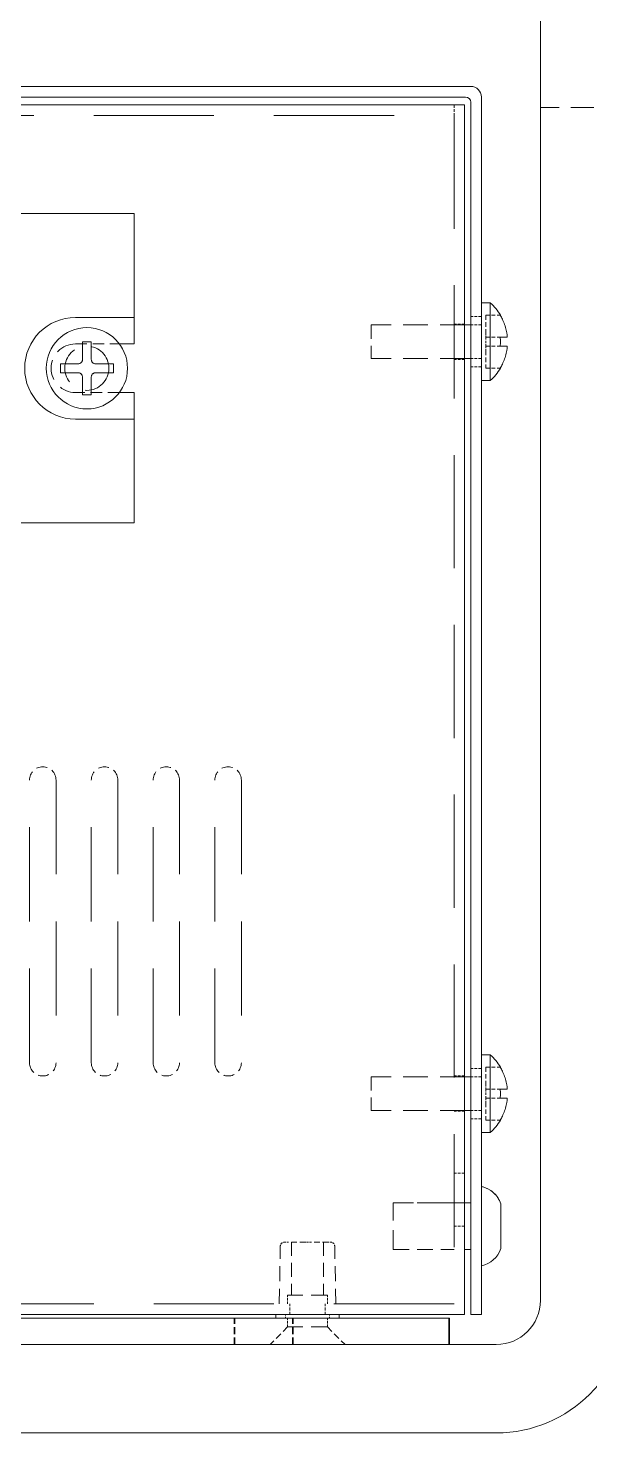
# Model space of a CAD drawing. Header units: millimetres. Extents: x 36 to 2484, y 36 to 1746.
# Drawn here: x 1291.1 to 1354.8, y 467.4 to 626.4 of the extents above; entities that cross this region are included whole.
import ezdxf

# ---------------------------------------------------------------- set-up
doc = ezdxf.new("R2010")
doc.units = ezdxf.units.MM
doc.header["$LTSCALE"] = 6
doc.linetypes.add('HIDDEN', pattern=[9.525, 6.35, -3.175])
doc.layers.add('가는파선_A3', color=7, linetype='HIDDEN', lineweight=13, true_color=0x008000)
doc.layers.add('굵은실선_A3', color=7, linetype='Continuous', lineweight=18)

msp = doc.modelspace()

# ---------------------------------------------------------------- linework, layer by layer
at = {"layer": '가는파선_A3', "ltscale": 0.008167}
for p, q in [((1339.38, 617.729), (1339.38, 616.529)), ((1342.48, 593.779), (1341.28, 593.779)), ((1340.58, 592.929), (1339.38, 592.929)), ((1342.48, 592.829), (1341.28, 592.829)), ((1340.58, 588.929), (1339.38, 588.929)), ((1342.48, 589.029), (1341.28, 589.029)), ((1342.48, 588.079), (1341.28, 588.079)), ((1340.58, 507.829), (1339.38, 507.829)), ((1342.48, 508.679), (1341.28, 508.679)), ((1342.48, 507.729), (1341.28, 507.729)), ((1340.58, 503.829), (1339.38, 503.829)), ((1342.48, 503.929), (1341.28, 503.929)), ((1342.48, 502.979), (1341.28, 502.979)), ((1340.58, 496.829), (1339.38, 496.829)), ((1340.58, 493.479), (1339.38, 493.479)), ((1340.58, 490.827), (1339.38, 490.827)), ((1320.78, 480.829), (1320.78, 482.029)), ((1324.78, 480.829), (1324.78, 482.029))]:
    msp.add_line(p, q, dxfattribs=at)
at = {"layer": '가는파선_A3', "ltscale": 0.068789}
msp.add_line((1359.168, 617.429), (1349.168, 617.429), dxfattribs=at)
at = {"layer": '가는파선_A3', "ltscale": 0.356955}
for p, q in [((1176.18, 616.529), (1339.38, 616.529)), ((1339.38, 482.029), (1176.18, 482.029))]:
    msp.add_line(p, q, dxfattribs=at)
at = {"layer": '가는파선_A3', "ltscale": 0.336208}
msp.add_line((1339.38, 616.529), (1339.38, 482.029), dxfattribs=at)
at = {"layer": '가는파선_A3', "ltscale": 0.013678}
for p, q in [((1342.98, 593.929), (1342.98, 591.929)), ((1342.98, 589.929), (1342.98, 587.929)), ((1342.98, 508.829), (1342.98, 506.829)), ((1342.98, 504.829), (1342.98, 502.829))]:
    msp.add_line(p, q, dxfattribs=at)
at = {"layer": '가는파선_A3', "ltscale": 0.011157}
for p, q in [((1342.98, 593.929), (1344.614, 593.929)), ((1342.98, 591.429), (1344.614, 591.429)), ((1342.98, 590.429), (1344.614, 590.429)), ((1342.98, 587.929), (1344.614, 587.929)), ((1342.98, 508.829), (1344.614, 508.829)), ((1342.98, 506.329), (1344.614, 506.329)), ((1342.98, 505.329), (1344.614, 505.329)), ((1342.98, 502.829), (1344.614, 502.829))]:
    msp.add_line(p, q, dxfattribs=at)
at = {"layer": '가는파선_A3', "ltscale": 0.04102}
for p, q in [((1329.98, 592.829), (1329.98, 589.029)), ((1329.98, 507.729), (1329.98, 503.929))]:
    msp.add_line(p, q, dxfattribs=at)
at = {"layer": '가는파선_A3', "ltscale": 0.072922}
for p, q in [((1340.58, 592.829), (1329.98, 592.829)), ((1340.58, 589.029), (1329.98, 589.029)), ((1340.58, 507.729), (1329.98, 507.729)), ((1340.58, 503.929), (1329.98, 503.929))]:
    msp.add_line(p, q, dxfattribs=at)
at = {"layer": '가는파선_A3', "ltscale": 0.005311}
for p, q in [((1342.98, 591.929), (1342.98, 591.429)), ((1342.98, 590.429), (1342.98, 589.929)), ((1342.98, 506.829), (1342.98, 506.329)), ((1342.98, 505.329), (1342.98, 504.829))]:
    msp.add_line(p, q, dxfattribs=at)
at = {"layer": '가는파선_A3', "ltscale": 0.034258}
for p, q in [((1296.48, 590.679), (1301.467, 590.679)), ((1301.467, 585.179), (1296.48, 585.179))]:
    msp.add_line(p, q, dxfattribs=at)
at = {"layer": '가는파선_A3', "ltscale": 0.006789}
for p, q in [((1342.98, 591.429), (1342.98, 590.429)), ((1342.98, 506.329), (1342.98, 505.329)), ((1320.529, 479.429), (1320.529, 480.429)), ((1320.53, 479.429), (1320.53, 480.429)), ((1325.029, 479.429), (1325.029, 480.429)), ((1325.03, 479.429), (1325.03, 480.429))]:
    msp.add_line(p, q, dxfattribs=at)
at = {"layer": '가는파선_A3', "ltscale": 0.279909}
for p, q in [((1291.28, 509.329), (1291.28, 541.323)), ((1294.28, 541.323), (1294.28, 509.329)), ((1298.28, 509.329), (1298.28, 541.323)), ((1301.28, 541.323), (1301.28, 509.329)), ((1305.28, 509.329), (1305.28, 541.323)), ((1308.28, 541.323), (1308.28, 509.329)), ((1312.28, 509.329), (1312.28, 541.323)), ((1315.28, 541.323), (1315.28, 509.329))]:
    msp.add_line(p, q, dxfattribs=at)
at = {"layer": '가는파선_A3', "ltscale": 0.057252}
msp.add_line((1332.48, 488.179), (1332.48, 493.479), dxfattribs=at)
at = {"layer": '가는파선_A3', "ltscale": 0.047433}
for p, q in [((1332.48, 493.479), (1339.38, 493.479)), ((1332.48, 488.179), (1339.38, 488.179)), ((1332.48, 488.175), (1339.38, 488.175))]:
    msp.add_line(p, q, dxfattribs=at)
at = {"layer": '가는파선_A3', "ltscale": 0.060522}
msp.add_line((1332.48, 493.475), (1341.28, 493.475), dxfattribs=at)
at = {"layer": '가는파선_A3', "ltscale": 0.044747}
for p, q in [((1319.579, 482.029), (1319.693, 488.538)), ((1325.981, 482.029), (1325.867, 488.538))]:
    msp.add_line(p, q, dxfattribs=at)
at = {"layer": '가는파선_A3', "ltscale": 0.003506}
for p, q in [((1320.193, 489.029), (1320.441, 489.029)), ((1322.52, 489.029), (1323.02, 489.029)), ((1325.107, 489.029), (1325.359, 489.029))]:
    msp.add_line(p, q, dxfattribs=at)
at = {"layer": '가는파선_A3', "ltscale": 0.01647}
for p, q in [((1322.52, 489.029), (1320.441, 489.029)), ((1325.107, 489.029), (1323.02, 489.029)), ((1325.367, 489.029), (1325.359, 489.029))]:
    msp.add_line(p, q, dxfattribs=at)
at = {"layer": '가는파선_A3', "ltscale": 0.041233}
for p, q in [((1320.98, 489.029), (1320.98, 483.029)), ((1324.58, 489.029), (1324.58, 483.029))]:
    msp.add_line(p, q, dxfattribs=at)
at = {"layer": '가는파선_A3', "ltscale": 0.000928821}
msp.add_line((1332.48, 488.175), (1332.48, 488.179), dxfattribs=at)
at = {"layer": '가는파선_A3', "ltscale": 0.049048}
msp.add_line((1325.051, 483.029), (1320.509, 483.029), dxfattribs=at)
at = {"layer": '가는파선_A3', "ltscale": 0.00679}
for p, q in [((1320.526, 482.029), (1320.509, 483.029)), ((1325.033, 482.029), (1325.051, 483.029))]:
    msp.add_line(p, q, dxfattribs=at)
at = {"layer": '가는파선_A3', "ltscale": 0.020567}
for p, q in [((1314.48, 477.429), (1314.48, 480.429)), ((1314.552, 477.429), (1314.552, 480.429)), ((1321.08, 477.429), (1321.08, 480.429)), ((1321.159, 477.429), (1321.159, 480.429))]:
    msp.add_line(p, q, dxfattribs=at)
at = {"layer": '가는파선_A3', "ltscale": 0.002656}
for p, q in [((1320.28, 480.429), (1320.28, 480.829)), ((1325.28, 480.429), (1325.28, 480.829))]:
    msp.add_line(p, q, dxfattribs=at)
at = {"layer": '가는파선_A3', "ltscale": 0.019385}
for p, q in [((1320.529, 479.429), (1318.529, 477.429)), ((1320.53, 479.429), (1318.53, 477.429)), ((1325.029, 479.429), (1327.029, 477.429)), ((1325.03, 479.429), (1327.03, 477.429))]:
    msp.add_line(p, q, dxfattribs=at)
at = {"layer": '가는파선_A3', "ltscale": 0.000316229}
msp.add_line((1320.53, 479.429), (1320.529, 479.429), dxfattribs=at)
at = {"layer": '가는파선_A3', "ltscale": 0.048595}
msp.add_line((1325.03, 479.429), (1320.53, 479.429), dxfattribs=at)
at = {"layer": '가는파선_A3', "ltscale": 0.108111}
msp.add_circle((1297.78, 587.929), 2.5, dxfattribs=at)
at = {"layer": '가는파선_A3', "ltscale": 0.059416}
msp.add_arc((1296.48, 587.929), 2.75, 90, 270, dxfattribs=at)
at = {"layer": '가는파선_A3', "ltscale": 0.032363}
for centre, start, end in [((1292.78, 541.323), 0, 180), ((1299.78, 541.323), 0, 180), ((1306.78, 541.323), 0, 180), ((1313.78, 541.323), 0, 180), ((1292.78, 509.329), 180, 360), ((1299.78, 509.329), 180, 360), ((1306.78, 509.329), 180, 360), ((1313.78, 509.329), 180, 360)]:
    msp.add_arc(centre, 1.5, start, end, dxfattribs=at)
at = {"layer": '가는파선_A3', "ltscale": 0.021115}
msp.add_arc((1341.814, 492.364), 3.035, 19.17332, 77.31552, dxfattribs=at)
at = {"layer": '가는파선_A3', "ltscale": 0.00525}
for centre, start_param, end_param in [((1320.193, 488.529), 0, 1.553343), ((1325.367, 488.529), 4.7298423, 6.2831853)]:
    msp.add_ellipse(centre, major_axis=(0, 0.5), ratio=0.9999938, start_param=start_param, end_param=end_param, dxfattribs=at)
at = {"layer": '가는파선_A3'}
for centre, major_axis, start_param, end_param in [((1320.693, 488.529), (1, -0.009), 3.1415489, 3.1450812), ((1324.867, 488.529), (-1, -0.009), 3.1381041, 3.1416364)]:
    msp.add_ellipse(centre, major_axis=major_axis, ratio=0.0050066, start_param=start_param, end_param=end_param, dxfattribs=at)
at = {"layer": '굵은실선_A3'}
for p, q in [((1349.168, 652.429), (1349.168, 482.429)), ((1341.28, 619.829), (1174.28, 619.829)), ((1174.88, 618.629), (1340.68, 618.629)), ((1342.48, 480.829), (1342.48, 618.629)), ((1174.98, 617.729), (1340.58, 617.729)), ((1340.58, 480.829), (1340.58, 617.729)), ((1341.28, 618.029), (1341.28, 480.829)), ((1287.13, 605.429), (1303.13, 605.429)), ((1303.13, 593.679), (1303.13, 605.429)), ((1343.48, 595.329), (1342.48, 595.329)), ((1343.48, 595.329), (1343.48, 586.529)), ((1296.48, 593.679), (1303.13, 593.679)), ((1303.13, 593.679), (1303.13, 590.679)), ((1344.614, 593.929), (1344.639, 593.929)), ((1341.28, 592.829), (1340.58, 592.829)), ((1297.28, 588.929), (1297.28, 590.929)), ((1297.28, 590.929), (1298.28, 590.929)), ((1298.28, 590.929), (1298.28, 588.929)), ((1301.467, 590.679), (1303.13, 590.679)), ((1344.614, 591.429), (1345.364, 591.429)), ((1345.364, 590.429), (1344.614, 590.429)), ((1294.78, 587.429), (1294.78, 588.429)), ((1294.78, 588.429), (1296.78, 588.429)), ((1298.78, 588.429), (1300.78, 588.429)), ((1300.78, 588.429), (1300.78, 587.429)), ((1341.28, 589.029), (1340.58, 589.029)), ((1296.78, 587.429), (1294.78, 587.429)), ((1297.28, 584.929), (1297.28, 586.929)), ((1298.28, 586.929), (1298.28, 584.929)), ((1300.78, 587.429), (1298.78, 587.429)), ((1344.639, 587.929), (1344.614, 587.929)), ((1303.13, 585.179), (1301.467, 585.179)), ((1303.13, 585.179), (1303.13, 582.179)), ((1343.48, 586.529), (1342.48, 586.529)), ((1297.28, 584.929), (1298.28, 584.929)), ((1303.13, 582.179), (1296.48, 582.179)), ((1303.13, 570.429), (1303.13, 582.179)), ((1303.13, 570.429), (1287.13, 570.429)), ((1343.48, 510.229), (1342.48, 510.229)), ((1343.48, 510.229), (1343.48, 501.429)), ((1344.614, 508.829), (1344.639, 508.829)), ((1341.28, 507.729), (1340.58, 507.729)), ((1344.614, 506.329), (1345.364, 506.329)), ((1345.364, 505.329), (1344.614, 505.329)), ((1341.28, 503.929), (1340.58, 503.929)), ((1344.639, 502.829), (1344.614, 502.829)), ((1343.48, 501.429), (1342.48, 501.429)), ((1340.58, 493.479), (1341.28, 493.479)), ((1344.68, 488.293), (1344.68, 493.365)), ((1340.58, 488.179), (1341.28, 488.179)), ((1340.58, 488.175), (1341.28, 488.175)), ((1344.68, 488.289), (1344.68, 488.293)), ((1174.98, 480.829), (1340.58, 480.829)), ((1184.78, 480.429), (1330.78, 480.429)), ((1319.175, 480.429), (1319.175, 480.829)), ((1326.385, 480.429), (1326.385, 480.829)), ((1338.78, 480.429), (1330.78, 480.429)), ((1338.78, 480.429), (1338.853, 480.429)), ((1338.78, 477.429), (1338.78, 480.429)), ((1338.853, 480.429), (1338.853, 480.429)), ((1338.853, 477.429), (1338.853, 480.429)), ((1341.28, 480.829), (1342.48, 480.829)), ((1344.168, 477.429), (1174.168, 477.429)), ((1174.168, 467.429), (1344.168, 467.429))]:
    msp.add_line(p, q, dxfattribs=at)
msp.add_circle((1297.78, 587.929), 4.6, dxfattribs=at)
for centre, radius, start, end in [((1340.68, 618.029), 0.6, 0, 90), ((1341.28, 618.629), 1.2, 0, 90), ((1339.529, 590.879), 5.951, 30.83585, 48.40358), ((1296.48, 587.929), 5.75, 90, 270), ((1339.529, 590.979), 5.951, 311.59642, 329.16415), ((1339.529, 505.779), 5.951, 30.83585, 48.40358), ((1339.529, 505.879), 5.951, 311.59642, 329.16415), ((1341.814, 492.368), 3.035, 19.17332, 77.31552), ((1341.814, 489.29), 3.035, 282.68448, 340.82668), ((1341.814, 489.285), 3.035, 282.68448, 340.82668), ((1344.168, 482.429), 5, 270, 0), ((1344.168, 482.429), 15, 270, 0)]:
    msp.add_arc(centre, radius, start, end, dxfattribs=at)
for points, knots in [([(1345.364, 591.929), (1345.346, 592.031), (1345.325, 592.132), (1345.199, 592.672), (1345.043, 593.099), (1344.789, 593.622), (1344.706, 593.776), (1344.614, 593.929)], [0.09573984, 0.09573984, 0.09573984, 0.09573984, 0.12436972, 0.12436972, 0.24873943, 0.24873943, 0.29889337, 0.29889337, 0.29889337, 0.29889337]), ([(1345.364, 591.929), (1345.369, 591.904), (1345.373, 591.878), (1345.384, 591.808), (1345.389, 591.765), (1345.396, 591.692), (1345.399, 591.661), (1345.401, 591.607), (1345.402, 591.584), (1345.401, 591.54), (1345.4, 591.52), (1345.396, 591.483), (1345.392, 591.467), (1345.382, 591.438), (1345.374, 591.43), (1345.365, 591.429), (1345.365, 591.429), (1345.364, 591.429)], [-0.199433203, -0.199433203, -0.199433203, -0.199433203, -0.19164586, -0.19164586, -0.177994259, -0.177994259, -0.167500144, -0.167500144, -0.157905401, -0.157905401, -0.148099494, -0.148099494, -0.136711424, -0.136711424, -0.120831434, -0.120831434, -0.120324631, -0.120324631, -0.120324631, -0.120324631]), ([(1344.614, 591.429), (1344.631, 591.258), (1344.639, 591.09), (1344.639, 590.929), (1344.639, 590.768), (1344.631, 590.6), (1344.614, 590.429)], [-0.048301009, -0.048301009, -0.048301009, -0.048301009, 0, 0, 0, 0.048301009, 0.048301009, 0.048301009, 0.048301009]), ([(1344.614, 587.929), (1344.706, 588.082), (1344.789, 588.236), (1345.043, 588.759), (1345.199, 589.186), (1345.325, 589.726), (1345.346, 589.827), (1345.364, 589.929)], [-0.29889337, -0.29889337, -0.29889337, -0.29889337, -0.24873943, -0.24873943, -0.12436972, -0.12436972, -0.09573984, -0.09573984, -0.09573984, -0.09573984]), ([(1345.364, 590.429), (1345.369, 590.429), (1345.373, 590.427), (1345.384, 590.416), (1345.389, 590.403), (1345.396, 590.37), (1345.399, 590.353), (1345.401, 590.313), (1345.402, 590.292), (1345.401, 590.244), (1345.4, 590.218), (1345.396, 590.158), (1345.392, 590.124), (1345.382, 590.038), (1345.374, 589.986), (1345.365, 589.932), (1345.365, 589.931), (1345.364, 589.929)], [-0.199433203, -0.199433203, -0.199433203, -0.199433203, -0.19164586, -0.19164586, -0.177994259, -0.177994259, -0.167500144, -0.167500144, -0.157905401, -0.157905401, -0.148099494, -0.148099494, -0.136711424, -0.136711424, -0.120831434, -0.120831434, -0.120324631, -0.120324631, -0.120324631, -0.120324631]), ([(1297.28, 588.929), (1297.28, 588.918), (1297.28, 588.908), (1297.279, 588.897), (1297.276, 588.848), (1297.265, 588.8), (1297.248, 588.753), (1297.235, 588.719), (1297.218, 588.685), (1297.197, 588.654), (1297.179, 588.626), (1297.157, 588.599), (1297.133, 588.575), (1297.13, 588.572), (1297.127, 588.569), (1297.124, 588.566), (1297.099, 588.543), (1297.072, 588.522), (1297.043, 588.504), (1297.011, 588.484), (1296.977, 588.468), (1296.941, 588.456), (1296.889, 588.438), (1296.834, 588.429), (1296.78, 588.429)], [-0.039474656, -0.039474656, -0.039474656, -0.039474656, -0.036278719, -0.036278719, -0.036278719, -0.021380218, -0.021380218, -0.021380218, -0.010169415, -0.010169415, -0.010169415, 0, 0, 0, 0.001343426, 0.001343426, 0.001343426, 0.01157648, 0.01157648, 0.01157648, 0.022926213, 0.022926213, 0.022926213, 0.039477038, 0.039477038, 0.039477038, 0.039477038]), ([(1298.78, 588.429), (1298.769, 588.429), (1298.759, 588.429), (1298.748, 588.43), (1298.699, 588.433), (1298.651, 588.443), (1298.604, 588.461), (1298.569, 588.474), (1298.536, 588.491), (1298.505, 588.511), (1298.477, 588.53), (1298.45, 588.551), (1298.426, 588.575), (1298.423, 588.579), (1298.42, 588.582), (1298.417, 588.585), (1298.394, 588.61), (1298.373, 588.637), (1298.355, 588.666), (1298.335, 588.698), (1298.319, 588.732), (1298.307, 588.768), (1298.289, 588.82), (1298.28, 588.874), (1298.28, 588.929)], [-0.039474656, -0.039474656, -0.039474656, -0.039474656, -0.036278719, -0.036278719, -0.036278719, -0.021380218, -0.021380218, -0.021380218, -0.010169415, -0.010169415, -0.010169415, 0, 0, 0, 0.001343426, 0.001343426, 0.001343426, 0.01157648, 0.01157648, 0.01157648, 0.022926213, 0.022926213, 0.022926213, 0.039477038, 0.039477038, 0.039477038, 0.039477038]), ([(1296.78, 587.429), (1296.79, 587.429), (1296.801, 587.429), (1296.811, 587.428), (1296.861, 587.425), (1296.909, 587.415), (1296.955, 587.397), (1296.99, 587.384), (1297.024, 587.367), (1297.055, 587.347), (1297.083, 587.328), (1297.109, 587.307), (1297.133, 587.283), (1297.137, 587.279), (1297.14, 587.276), (1297.143, 587.273), (1297.166, 587.248), (1297.187, 587.221), (1297.205, 587.192), (1297.225, 587.16), (1297.241, 587.126), (1297.253, 587.09), (1297.271, 587.038), (1297.28, 586.984), (1297.28, 586.929)], [-0.039474656, -0.039474656, -0.039474656, -0.039474656, -0.036278719, -0.036278719, -0.036278719, -0.021380218, -0.021380218, -0.021380218, -0.010169415, -0.010169415, -0.010169415, 0, 0, 0, 0.001343426, 0.001343426, 0.001343426, 0.01157648, 0.01157648, 0.01157648, 0.022926213, 0.022926213, 0.022926213, 0.039477038, 0.039477038, 0.039477038, 0.039477038]), ([(1298.28, 586.929), (1298.28, 586.94), (1298.28, 586.95), (1298.281, 586.961), (1298.284, 587.01), (1298.294, 587.058), (1298.312, 587.105), (1298.325, 587.139), (1298.342, 587.173), (1298.362, 587.204), (1298.381, 587.232), (1298.402, 587.259), (1298.426, 587.283), (1298.43, 587.286), (1298.433, 587.289), (1298.436, 587.292), (1298.461, 587.315), (1298.488, 587.336), (1298.517, 587.354), (1298.549, 587.374), (1298.583, 587.39), (1298.619, 587.402), (1298.671, 587.42), (1298.725, 587.429), (1298.78, 587.429)], [-0.039474656, -0.039474656, -0.039474656, -0.039474656, -0.036278719, -0.036278719, -0.036278719, -0.021380218, -0.021380218, -0.021380218, -0.010169415, -0.010169415, -0.010169415, 0, 0, 0, 0.001343426, 0.001343426, 0.001343426, 0.01157648, 0.01157648, 0.01157648, 0.022926213, 0.022926213, 0.022926213, 0.039477038, 0.039477038, 0.039477038, 0.039477038]), ([(1345.364, 506.829), (1345.346, 506.931), (1345.325, 507.032), (1345.199, 507.572), (1345.043, 507.999), (1344.789, 508.522), (1344.706, 508.676), (1344.614, 508.829)], [0.09573984, 0.09573984, 0.09573984, 0.09573984, 0.12436972, 0.12436972, 0.24873943, 0.24873943, 0.29889337, 0.29889337, 0.29889337, 0.29889337]), ([(1344.614, 506.329), (1344.631, 506.158), (1344.639, 505.99), (1344.639, 505.829), (1344.639, 505.668), (1344.631, 505.5), (1344.614, 505.329)], [-0.048301009, -0.048301009, -0.048301009, -0.048301009, 0, 0, 0, 0.048301009, 0.048301009, 0.048301009, 0.048301009]), ([(1345.364, 506.829), (1345.369, 506.804), (1345.373, 506.778), (1345.384, 506.708), (1345.389, 506.665), (1345.396, 506.592), (1345.399, 506.561), (1345.401, 506.507), (1345.402, 506.484), (1345.401, 506.44), (1345.4, 506.42), (1345.396, 506.383), (1345.392, 506.367), (1345.382, 506.338), (1345.374, 506.33), (1345.365, 506.329), (1345.365, 506.329), (1345.364, 506.329)], [-0.199433203, -0.199433203, -0.199433203, -0.199433203, -0.19164586, -0.19164586, -0.177994259, -0.177994259, -0.167500144, -0.167500144, -0.157905401, -0.157905401, -0.148099494, -0.148099494, -0.136711424, -0.136711424, -0.120831434, -0.120831434, -0.120324631, -0.120324631, -0.120324631, -0.120324631]), ([(1344.614, 502.829), (1344.706, 502.982), (1344.789, 503.136), (1345.043, 503.659), (1345.199, 504.086), (1345.325, 504.626), (1345.346, 504.727), (1345.364, 504.829)], [-0.29889337, -0.29889337, -0.29889337, -0.29889337, -0.24873943, -0.24873943, -0.12436972, -0.12436972, -0.09573984, -0.09573984, -0.09573984, -0.09573984]), ([(1345.364, 505.329), (1345.369, 505.329), (1345.373, 505.327), (1345.384, 505.316), (1345.389, 505.303), (1345.396, 505.27), (1345.399, 505.253), (1345.401, 505.213), (1345.402, 505.192), (1345.401, 505.144), (1345.4, 505.118), (1345.396, 505.058), (1345.392, 505.024), (1345.382, 504.938), (1345.374, 504.886), (1345.365, 504.832), (1345.365, 504.831), (1345.364, 504.829)], [-0.199433203, -0.199433203, -0.199433203, -0.199433203, -0.19164586, -0.19164586, -0.177994259, -0.177994259, -0.167500144, -0.167500144, -0.157905401, -0.157905401, -0.148099494, -0.148099494, -0.136711424, -0.136711424, -0.120831434, -0.120831434, -0.120324631, -0.120324631, -0.120324631, -0.120324631])]:
    msp.add_open_spline(points, degree=3, knots=knots, dxfattribs=at)

doc.saveas('drawing.dxf')
